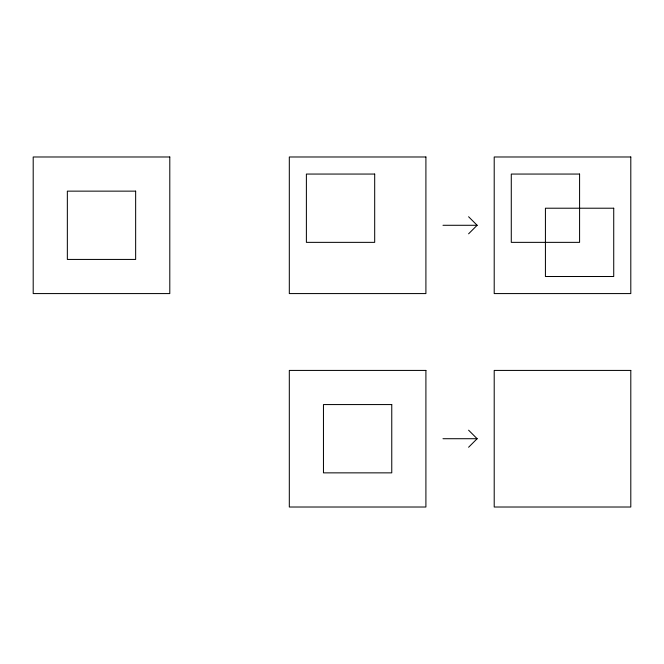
<?xml version="1.0" encoding="UTF-8"?>
<svg xmlns="http://www.w3.org/2000/svg" width="664" height="664" viewBox="0 0 664 664"><rect width="100%" height="100%" fill="white"/><g stroke="black" fill="none" stroke-linecap="round" stroke-linejoin="round"><path stroke-width="1" d="M468.593 233.819L477.134 225.287L468.593 216.746M468.593 447.254L477.134 438.713L468.593 430.181M442.979 225.287L477.134 225.287M442.979 438.713L477.134 438.713M169.793 156.986L33.2 156.986L33.2 293.579L169.793 293.579L169.793 156.986M425.906 156.986L289.313 156.986L289.313 293.579L425.906 293.579L425.906 156.986M630.8 156.986L494.207 156.986L494.207 293.579L630.8 293.579L630.8 156.986M374.687 174.059L306.386 174.059L306.386 242.36L374.687 242.36L374.687 174.059M579.581 174.059L511.28 174.059L511.28 242.36L579.581 242.36L579.581 174.059M135.647 191.141L67.346 191.141L67.346 259.433L135.647 259.433L135.647 191.141M613.727 208.214L545.426 208.214L545.426 276.506L613.727 276.506L613.727 208.214M425.906 370.421L289.313 370.421L289.313 507.014L425.906 507.014L425.906 370.421M630.8 370.421L494.207 370.421L494.207 507.014L630.8 507.014L630.8 370.421M391.76 404.567L323.459 404.567L323.459 472.859L391.76 472.859L391.76 404.567"/></g></svg>
